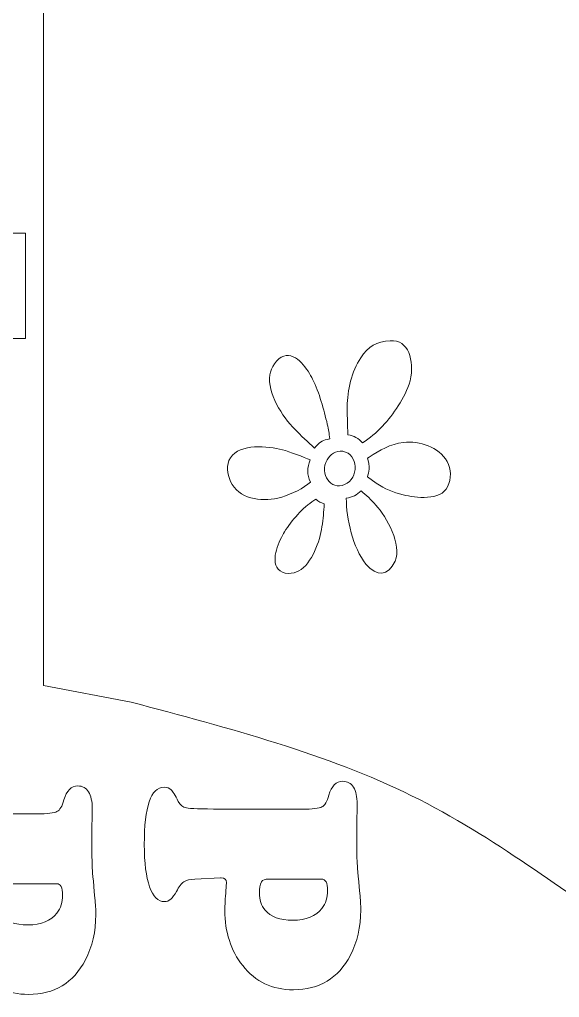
# Model space of a CAD drawing. Header units: centimetres. Extents: x -59 to 59, y -29 to 29.
# Drawn here: x 5.39 to 11.54, y -29.42 to -18.28 of the extents above; entities that cross this region are included whole.
import ezdxf

# ---------------------------------------------------------------- set-up
doc = ezdxf.new("R2010")
doc.units = ezdxf.units.CM
doc.header["$MEASUREMENT"] = 0
doc.layers.add('Camada 1', color=7, linetype='Continuous')

msp = doc.modelspace()

# ---------------------------------------------------------------- linework, layer by layer
at = {"layer": 'Camada 1', "color": 250, "lineweight": 9}
for points, knots in [([(26.47003, -27.1212), (27.42614, -26.64945), (28.54442, -26.35302), (29.66271, -26.05656), (29.66271, -26.05656), (29.66271, -26.05656), (30.6627, -25.86666), (30.6627, -25.86666), (30.6627, -25.86666), (30.6627, -25.86666), (30.6627, -7.06496), (30.6627, -7.06496), (30.6627, -7.06496), (30.6627, -7.06496), (5.66269, -7.06496), (5.66269, -7.06496), (5.66269, -7.06496), (5.66269, -7.06496), (5.66269, -25.86666), (5.66269, -25.86666), (5.66269, -25.86666), (5.66269, -25.86666), (6.66268, -26.05656), (6.66268, -26.05656), (6.66268, -26.05656), (7.78097, -26.35302), (8.89925, -26.64945), (9.85536, -27.1212), (9.85536, -27.1212), (10.81147, -27.59296), (11.6054, -28.24002), (12.31621, -28.67513), (12.31621, -28.67513), (13.02703, -29.11024), (13.65475, -29.3334), (14.31699, -29.37615), (14.31699, -29.37615), (14.9792, -29.41889), (15.67593, -29.28124), (16.32264, -29.03124), (16.32264, -29.03124), (16.96934, -28.78124), (17.56602, -28.41889), (18.16269, -28.05656), (18.16269, -28.05656), (18.75936, -28.41889), (19.35605, -28.78124), (20.00275, -29.03124), (20.00275, -29.03124), (20.64946, -29.28124), (21.34619, -29.41889), (22.0084, -29.37615), (22.0084, -29.37615), (22.67065, -29.3334), (23.29836, -29.11024), (24.00918, -28.67513), (24.00918, -28.67513), (24.71999, -28.24002), (25.51393, -27.59296), (26.47003, -27.1212)], [0, 0, 0, 0, 0.0625, 0.0625, 0.0625, 0.0625, 0.125, 0.125, 0.125, 0.125, 0.1875, 0.1875, 0.1875, 0.1875, 0.25, 0.25, 0.25, 0.25, 0.3125, 0.3125, 0.3125, 0.3125, 0.375, 0.375, 0.375, 0.375, 0.4375, 0.4375, 0.4375, 0.4375, 0.5, 0.5, 0.5, 0.5, 0.5625, 0.5625, 0.5625, 0.5625, 0.625, 0.625, 0.625, 0.625, 0.6875, 0.6875, 0.6875, 0.6875, 0.75, 0.75, 0.75, 0.75, 0.8125, 0.8125, 0.8125, 0.8125, 0.875, 0.875, 0.875, 0.875, 1, 1, 1, 1]), ([(4.55197, -26.42502), (4.55197, -26.42502), (5.21021, -26.42502), (5.21021, -26.42502), (5.21021, -26.42502), (5.21021, -26.42502), (5.21021, -21.91689), (5.21021, -21.91689), (5.21021, -21.91689), (5.21021, -21.91689), (5.46018, -21.91689), (5.46018, -21.91689), (5.46018, -21.91689), (5.46018, -21.91689), (5.46018, -20.71688), (5.46018, -20.71688), (5.46018, -20.71688), (5.46018, -20.71688), (5.21021, -20.71688), (5.21021, -20.71688), (5.21021, -20.71688), (5.21021, -20.71688), (5.21021, -18.65997), (5.21021, -18.65997)], [0, 0, 0, 0, 0.14285714, 0.14285714, 0.14285714, 0.14285714, 0.28571429, 0.28571429, 0.28571429, 0.28571429, 0.42857143, 0.42857143, 0.42857143, 0.42857143, 0.57142857, 0.57142857, 0.57142857, 0.57142857, 0.71428571, 0.71428571, 0.71428571, 0.71428571, 1, 1, 1, 1]), ([(4.66201, -27.32779), (4.66201, -27.32779), (5.58981, -27.32779), (5.58981, -27.32779), (5.58981, -27.32779), (5.70961, -27.32779), (5.78607, -27.31997), (5.81799, -27.3031), (5.81799, -27.3031), (5.8505, -27.28685), (5.87699, -27.2423), (5.89686, -27.16944), (5.89686, -27.16944), (5.92696, -27.06349), (5.97995, -27.0105), (6.0552, -27.0105), (6.0552, -27.0105), (6.10819, -27.0105), (6.14912, -27.03278), (6.17742, -27.07733), (6.17742, -27.07733), (6.20511, -27.12248), (6.21956, -27.18691), (6.21956, -27.2718), (6.21956, -27.2718), (6.21956, -27.3001), (6.21776, -27.36993), (6.21414, -27.48132), (6.21414, -27.48132), (6.21414, -27.48132), (6.21414, -27.58729), (6.21414, -27.58729), (6.21414, -27.58729), (6.21535, -27.78236), (6.21656, -27.89675), (6.21837, -27.93047), (6.21837, -27.93047), (6.22017, -27.96418), (6.2304, -28.08339), (6.24967, -28.28929), (6.24967, -28.28929), (6.2563, -28.35733), (6.25991, -28.41995), (6.25991, -28.47654), (6.25991, -28.47654), (6.25991, -28.66921), (6.22077, -28.8408), (6.1419, -28.99131), (6.1419, -28.99131), (6.00524, -29.25381), (5.78909, -29.38447), (5.49287, -29.38447), (5.49287, -29.38447), (5.25264, -29.38447), (5.06059, -29.29295), (4.91609, -29.10931), (4.91609, -29.10931), (4.78063, -28.93653), (4.71318, -28.72761), (4.71318, -28.48136), (4.71318, -28.48136), (4.71318, -28.41934), (4.71741, -28.34288), (4.72523, -28.25257), (4.72523, -28.25257), (4.72884, -28.2044), (4.73065, -28.17431), (4.73065, -28.16226), (4.73065, -28.16226), (4.73065, -28.12854), (4.71138, -28.11109), (4.67225, -28.11109), (4.67225, -28.11109), (4.67225, -28.11109), (4.66201, -28.11109), (4.66201, -28.11109), (4.66201, -28.11109), (4.66201, -28.11109), (4.37242, -28.12373), (4.37242, -28.12373), (4.37242, -28.12373), (4.31643, -28.12614), (4.27427, -28.13638), (4.24658, -28.15444), (4.24658, -28.15444), (4.21889, -28.1725), (4.19059, -28.20982), (4.16109, -28.26642), (4.16109, -28.26642), (4.12015, -28.34288), (4.07499, -28.38081), (4.02682, -28.38081), (4.02682, -28.38081), (3.95277, -28.38081), (3.89558, -28.32482), (3.85585, -28.21163), (3.85585, -28.21163), (3.81611, -28.09904), (3.79563, -27.93889), (3.79563, -27.73179), (3.79563, -27.73179), (3.79563, -27.29709), (3.8703, -27.07913), (4.02021, -27.07913), (4.02021, -27.07913), (4.05513, -27.07913), (4.08222, -27.08878), (4.10088, -27.10743), (4.10088, -27.10743), (4.11955, -27.12671), (4.14665, -27.17065), (4.18216, -27.23989), (4.18216, -27.23989), (4.20444, -27.28204), (4.23575, -27.30672), (4.27548, -27.31394), (4.27548, -27.31394), (4.31582, -27.32116), (4.44467, -27.32599), (4.66201, -27.32779)], [0, 0, 0, 0, 0.03225806, 0.03225806, 0.03225806, 0.03225806, 0.06451613, 0.06451613, 0.06451613, 0.06451613, 0.09677419, 0.09677419, 0.09677419, 0.09677419, 0.12903226, 0.12903226, 0.12903226, 0.12903226, 0.16129032, 0.16129032, 0.16129032, 0.16129032, 0.19354839, 0.19354839, 0.19354839, 0.19354839, 0.22580645, 0.22580645, 0.22580645, 0.22580645, 0.25806452, 0.25806452, 0.25806452, 0.25806452, 0.29032258, 0.29032258, 0.29032258, 0.29032258, 0.32258065, 0.32258065, 0.32258065, 0.32258065, 0.35483871, 0.35483871, 0.35483871, 0.35483871, 0.38709677, 0.38709677, 0.38709677, 0.38709677, 0.41935484, 0.41935484, 0.41935484, 0.41935484, 0.4516129, 0.4516129, 0.4516129, 0.4516129, 0.48387097, 0.48387097, 0.48387097, 0.48387097, 0.51612903, 0.51612903, 0.51612903, 0.51612903, 0.5483871, 0.5483871, 0.5483871, 0.5483871, 0.58064516, 0.58064516, 0.58064516, 0.58064516, 0.61290323, 0.61290323, 0.61290323, 0.61290323, 0.64516129, 0.64516129, 0.64516129, 0.64516129, 0.67741935, 0.67741935, 0.67741935, 0.67741935, 0.70967742, 0.70967742, 0.70967742, 0.70967742, 0.74193548, 0.74193548, 0.74193548, 0.74193548, 0.77419355, 0.77419355, 0.77419355, 0.77419355, 0.80645161, 0.80645161, 0.80645161, 0.80645161, 0.83870968, 0.83870968, 0.83870968, 0.83870968, 0.87096774, 0.87096774, 0.87096774, 0.87096774, 0.90322581, 0.90322581, 0.90322581, 0.90322581, 0.93548387, 0.93548387, 0.93548387, 0.93548387, 1, 1, 1, 1]), ([(7.67826, -27.27487), (7.67826, -27.27487), (8.60606, -27.27487), (8.60606, -27.27487), (8.60606, -27.27487), (8.72586, -27.27487), (8.80232, -27.26705), (8.83424, -27.25018), (8.83424, -27.25018), (8.86675, -27.23393), (8.89324, -27.18938), (8.91311, -27.11652), (8.91311, -27.11652), (8.94321, -27.01057), (8.9962, -26.95758), (9.07145, -26.95758), (9.07145, -26.95758), (9.12444, -26.95758), (9.16537, -26.97986), (9.19367, -27.02441), (9.19367, -27.02441), (9.22136, -27.06956), (9.23581, -27.13399), (9.23581, -27.21888), (9.23581, -27.21888), (9.23581, -27.24718), (9.23401, -27.31701), (9.23039, -27.4284), (9.23039, -27.4284), (9.23039, -27.4284), (9.23039, -27.53437), (9.23039, -27.53437), (9.23039, -27.53437), (9.2316, -27.72944), (9.23281, -27.84383), (9.23462, -27.87755), (9.23462, -27.87755), (9.23642, -27.91126), (9.24665, -28.03047), (9.26592, -28.23637), (9.26592, -28.23637), (9.27255, -28.30441), (9.27616, -28.36703), (9.27616, -28.42362), (9.27616, -28.42362), (9.27616, -28.61629), (9.23702, -28.78788), (9.15815, -28.93839), (9.15815, -28.93839), (9.02149, -29.20089), (8.80534, -29.33155), (8.50912, -29.33155), (8.50912, -29.33155), (8.26889, -29.33155), (8.07684, -29.24003), (7.93234, -29.05639), (7.93234, -29.05639), (7.79688, -28.88361), (7.72943, -28.67469), (7.72943, -28.42844), (7.72943, -28.42844), (7.72943, -28.36642), (7.73366, -28.28996), (7.74148, -28.19965), (7.74148, -28.19965), (7.74509, -28.15148), (7.7469, -28.12139), (7.7469, -28.10934), (7.7469, -28.10934), (7.7469, -28.07562), (7.72763, -28.05817), (7.6885, -28.05817), (7.6885, -28.05817), (7.6885, -28.05817), (7.67826, -28.05817), (7.67826, -28.05817), (7.67826, -28.05817), (7.67826, -28.05817), (7.38867, -28.07081), (7.38867, -28.07081), (7.38867, -28.07081), (7.33268, -28.07322), (7.29052, -28.08346), (7.26283, -28.10152), (7.26283, -28.10152), (7.23514, -28.11958), (7.20684, -28.1569), (7.17734, -28.2135), (7.17734, -28.2135), (7.1364, -28.28996), (7.09124, -28.32789), (7.04307, -28.32789), (7.04307, -28.32789), (6.96902, -28.32789), (6.91183, -28.2719), (6.8721, -28.15871), (6.8721, -28.15871), (6.83236, -28.04612), (6.81188, -27.88597), (6.81188, -27.67887), (6.81188, -27.67887), (6.81188, -27.24417), (6.88655, -27.02621), (7.03646, -27.02621), (7.03646, -27.02621), (7.07138, -27.02621), (7.09847, -27.03586), (7.11713, -27.05451), (7.11713, -27.05451), (7.1358, -27.07379), (7.1629, -27.11773), (7.19841, -27.18697), (7.19841, -27.18697), (7.22069, -27.22912), (7.252, -27.2538), (7.29173, -27.26102), (7.29173, -27.26102), (7.33207, -27.26824), (7.46092, -27.27307), (7.67826, -27.27487)], [0, 0, 0, 0, 0.03225806, 0.03225806, 0.03225806, 0.03225806, 0.06451613, 0.06451613, 0.06451613, 0.06451613, 0.09677419, 0.09677419, 0.09677419, 0.09677419, 0.12903226, 0.12903226, 0.12903226, 0.12903226, 0.16129032, 0.16129032, 0.16129032, 0.16129032, 0.19354839, 0.19354839, 0.19354839, 0.19354839, 0.22580645, 0.22580645, 0.22580645, 0.22580645, 0.25806452, 0.25806452, 0.25806452, 0.25806452, 0.29032258, 0.29032258, 0.29032258, 0.29032258, 0.32258065, 0.32258065, 0.32258065, 0.32258065, 0.35483871, 0.35483871, 0.35483871, 0.35483871, 0.38709677, 0.38709677, 0.38709677, 0.38709677, 0.41935484, 0.41935484, 0.41935484, 0.41935484, 0.4516129, 0.4516129, 0.4516129, 0.4516129, 0.48387097, 0.48387097, 0.48387097, 0.48387097, 0.51612903, 0.51612903, 0.51612903, 0.51612903, 0.5483871, 0.5483871, 0.5483871, 0.5483871, 0.58064516, 0.58064516, 0.58064516, 0.58064516, 0.61290323, 0.61290323, 0.61290323, 0.61290323, 0.64516129, 0.64516129, 0.64516129, 0.64516129, 0.67741935, 0.67741935, 0.67741935, 0.67741935, 0.70967742, 0.70967742, 0.70967742, 0.70967742, 0.74193548, 0.74193548, 0.74193548, 0.74193548, 0.77419355, 0.77419355, 0.77419355, 0.77419355, 0.80645161, 0.80645161, 0.80645161, 0.80645161, 0.83870968, 0.83870968, 0.83870968, 0.83870968, 0.87096774, 0.87096774, 0.87096774, 0.87096774, 0.90322581, 0.90322581, 0.90322581, 0.90322581, 0.93548387, 0.93548387, 0.93548387, 0.93548387, 1, 1, 1, 1]), ([(5.81378, -28.12373), (5.81378, -28.12373), (5.21412, -28.12373), (5.21412, -28.12373), (5.21412, -28.12373), (5.16835, -28.12373), (5.14066, -28.13336), (5.13103, -28.15383), (5.13103, -28.15383), (5.11477, -28.18755), (5.10634, -28.2303), (5.10634, -28.28207), (5.10634, -28.28207), (5.10634, -28.35974), (5.12801, -28.42537), (5.17196, -28.47835), (5.17196, -28.47835), (5.23398, -28.55481), (5.33874, -28.59274), (5.48564, -28.59274), (5.48564, -28.59274), (5.63857, -28.59274), (5.74935, -28.54819), (5.81739, -28.45848), (5.81739, -28.45848), (5.86074, -28.40249), (5.88241, -28.33385), (5.88241, -28.25438), (5.88241, -28.25438), (5.88241, -28.16708), (5.85953, -28.12373), (5.81378, -28.12373)], [0, 0, 0, 0, 0.11111111, 0.11111111, 0.11111111, 0.11111111, 0.22222222, 0.22222222, 0.22222222, 0.22222222, 0.33333333, 0.33333333, 0.33333333, 0.33333333, 0.44444444, 0.44444444, 0.44444444, 0.44444444, 0.55555556, 0.55555556, 0.55555556, 0.55555556, 0.66666667, 0.66666667, 0.66666667, 0.66666667, 0.77777778, 0.77777778, 0.77777778, 0.77777778, 1, 1, 1, 1]), ([(8.83003, -28.07081), (8.83003, -28.07081), (8.23037, -28.07081), (8.23037, -28.07081), (8.23037, -28.07081), (8.1846, -28.07081), (8.15691, -28.08044), (8.14728, -28.10091), (8.14728, -28.10091), (8.13102, -28.13463), (8.12259, -28.17738), (8.12259, -28.22915), (8.12259, -28.22915), (8.12259, -28.30682), (8.14426, -28.37245), (8.18821, -28.42543), (8.18821, -28.42543), (8.25023, -28.50189), (8.35499, -28.53982), (8.50189, -28.53982), (8.50189, -28.53982), (8.65482, -28.53982), (8.7656, -28.49527), (8.83364, -28.40556), (8.83364, -28.40556), (8.87699, -28.34957), (8.89866, -28.28093), (8.89866, -28.20146), (8.89866, -28.20146), (8.89866, -28.11416), (8.87578, -28.07081), (8.83003, -28.07081)], [0, 0, 0, 0, 0.11111111, 0.11111111, 0.11111111, 0.11111111, 0.22222222, 0.22222222, 0.22222222, 0.22222222, 0.33333333, 0.33333333, 0.33333333, 0.33333333, 0.44444444, 0.44444444, 0.44444444, 0.44444444, 0.55555556, 0.55555556, 0.55555556, 0.55555556, 0.66666667, 0.66666667, 0.66666667, 0.66666667, 0.77777778, 0.77777778, 0.77777778, 0.77777778, 1, 1, 1, 1])]:
    msp.add_open_spline(points, degree=3, knots=knots, dxfattribs=at)
at = {"layer": 'Camada 1', "color": 1, "lineweight": 9}
for points, knots in [([(9.84057, -22.39636), (9.88676, -22.16058), (9.82362, -21.92899), (9.61248, -21.94047), (9.61248, -21.94047), (9.45702, -21.94893), (9.36243, -22.00409), (9.27621, -22.1339), (9.27621, -22.1339), (9.17203, -22.29075), (9.12288, -22.50612), (9.12208, -22.69249), (9.12208, -22.69249), (9.12172, -22.77647), (9.12543, -22.87899), (9.12768, -22.9646), (9.12768, -22.9646), (9.12768, -22.9646), (9.12904, -23.01224), (9.12904, -23.01224), (9.12904, -23.01224), (9.19999, -23.02416), (9.24898, -23.05091), (9.29708, -23.10324), (9.29708, -23.10324), (9.46289, -22.99898), (9.59696, -22.84578), (9.70204, -22.68185), (9.70204, -22.68185), (9.76226, -22.58791), (9.80521, -22.50188), (9.84057, -22.39636)], [0, 0, 0, 0, 0.11111111, 0.11111111, 0.11111111, 0.11111111, 0.22222222, 0.22222222, 0.22222222, 0.22222222, 0.33333333, 0.33333333, 0.33333333, 0.33333333, 0.44444444, 0.44444444, 0.44444444, 0.44444444, 0.55555556, 0.55555556, 0.55555556, 0.55555556, 0.66666667, 0.66666667, 0.66666667, 0.66666667, 0.77777778, 0.77777778, 0.77777778, 0.77777778, 1, 1, 1, 1]), ([(8.74902, -23.16464), (8.67732, -23.09638), (8.59335, -23.01829), (8.52459, -22.94837), (8.52459, -22.94837), (8.38418, -22.80561), (8.21003, -22.53442), (8.24071, -22.32737), (8.24071, -22.32737), (8.25208, -22.25064), (8.31777, -22.14106), (8.40097, -22.11504), (8.40097, -22.11504), (8.54947, -22.06861), (8.67681, -22.27679), (8.72882, -22.38005), (8.72882, -22.38005), (8.80513, -22.53154), (8.85659, -22.72719), (8.89576, -22.89142), (8.89576, -22.89142), (8.91138, -22.95693), (8.91759, -22.99221), (8.92265, -23.05926), (8.92265, -23.05926), (8.84209, -23.07446), (8.82415, -23.08235), (8.76517, -23.1464), (8.76517, -23.1464), (8.76517, -23.1464), (8.74902, -23.16464), (8.74902, -23.16464)], [0, 0, 0, 0, 0.11111111, 0.11111111, 0.11111111, 0.11111111, 0.22222222, 0.22222222, 0.22222222, 0.22222222, 0.33333333, 0.33333333, 0.33333333, 0.33333333, 0.44444444, 0.44444444, 0.44444444, 0.44444444, 0.55555556, 0.55555556, 0.55555556, 0.55555556, 0.66666667, 0.66666667, 0.66666667, 0.66666667, 0.77777778, 0.77777778, 0.77777778, 0.77777778, 1, 1, 1, 1]), ([(8.70066, -23.29844), (8.62397, -23.26736), (8.46783, -23.20183), (8.38456, -23.18174), (8.38456, -23.18174), (8.21943, -23.14189), (7.9041, -23.10594), (7.79277, -23.27355), (7.79277, -23.27355), (7.73948, -23.35378), (7.7554, -23.45859), (7.7934, -23.54182), (7.7934, -23.54182), (7.88517, -23.74282), (8.13548, -23.77578), (8.33205, -23.73206), (8.33205, -23.73206), (8.44719, -23.70646), (8.58002, -23.64578), (8.6737, -23.57381), (8.6737, -23.57381), (8.6737, -23.57381), (8.70228, -23.55094), (8.70228, -23.55094), (8.70228, -23.55094), (8.66435, -23.46479), (8.6649, -23.38507), (8.70066, -23.29844)], [0, 0, 0, 0, 0.125, 0.125, 0.125, 0.125, 0.25, 0.25, 0.25, 0.25, 0.375, 0.375, 0.375, 0.375, 0.5, 0.5, 0.5, 0.5, 0.625, 0.625, 0.625, 0.625, 0.75, 0.75, 0.75, 0.75, 1, 1, 1, 1]), ([(9.35132, -23.27884), (9.36768, -23.30107), (9.3729, -23.37378), (9.37066, -23.40502), (9.37066, -23.40502), (9.36848, -23.4356), (9.36188, -23.46326), (9.35152, -23.49196), (9.35152, -23.49196), (9.35152, -23.49196), (9.45216, -23.561), (9.45216, -23.561), (9.45216, -23.561), (9.55666, -23.63001), (9.63874, -23.66562), (9.7603, -23.69587), (9.7603, -23.69587), (9.89875, -23.73032), (10.18859, -23.76675), (10.26581, -23.60248), (10.26581, -23.60248), (10.30827, -23.51214), (10.30752, -23.40312), (10.25852, -23.31578), (10.25852, -23.31578), (10.16553, -23.15004), (9.94618, -23.07847), (9.76242, -23.09941), (9.76242, -23.09941), (9.61163, -23.1166), (9.49601, -23.18608), (9.37032, -23.2673), (9.37032, -23.2673), (9.37032, -23.2673), (9.35132, -23.27884), (9.35132, -23.27884)], [0, 0, 0, 0, 0.1, 0.1, 0.1, 0.1, 0.2, 0.2, 0.2, 0.2, 0.3, 0.3, 0.3, 0.3, 0.4, 0.4, 0.4, 0.4, 0.5, 0.5, 0.5, 0.5, 0.6, 0.6, 0.6, 0.6, 0.7, 0.7, 0.7, 0.7, 0.8, 0.8, 0.8, 0.8, 1, 1, 1, 1]), ([(9.07069, -23.20006), (9.25478, -23.23156), (9.2583, -23.50746), (9.09248, -23.57914), (9.09248, -23.57914), (8.93596, -23.64679), (8.80175, -23.45755), (8.89253, -23.29694), (8.89253, -23.29694), (8.92894, -23.2325), (8.99464, -23.19145), (9.07069, -23.20006)], [0, 0, 0, 0, 0.25, 0.25, 0.25, 0.25, 0.5, 0.5, 0.5, 0.5, 1, 1, 1, 1]), ([(9.27919, -23.64901), (9.23136, -23.69855), (9.18033, -23.72508), (9.11181, -23.73347), (9.11181, -23.73347), (9.1113, -23.96399), (9.18691, -24.30162), (9.33595, -24.48373), (9.33595, -24.48373), (9.45584, -24.63023), (9.58861, -24.62284), (9.66712, -24.44935), (9.66712, -24.44935), (9.7514, -24.26312), (9.56665, -23.94844), (9.44973, -23.81284), (9.44973, -23.81284), (9.39945, -23.75452), (9.33775, -23.69854), (9.27919, -23.64901)], [0, 0, 0, 0, 0.16666667, 0.16666667, 0.16666667, 0.16666667, 0.33333333, 0.33333333, 0.33333333, 0.33333333, 0.5, 0.5, 0.5, 0.5, 0.66666667, 0.66666667, 0.66666667, 0.66666667, 1, 1, 1, 1]), ([(8.85949, -23.79707), (8.85571, -23.88711), (8.84804, -23.96911), (8.83509, -24.05894), (8.83509, -24.05894), (8.81207, -24.21866), (8.71962, -24.47919), (8.57278, -24.56186), (8.57278, -24.56186), (8.50915, -24.59768), (8.38882, -24.60729), (8.33495, -24.54134), (8.33495, -24.54134), (8.24463, -24.43077), (8.3499, -24.21381), (8.41002, -24.11578), (8.41002, -24.11578), (8.48701, -23.99025), (8.61723, -23.83827), (8.74343, -23.75969), (8.74343, -23.75969), (8.74343, -23.75969), (8.76633, -23.74605), (8.76633, -23.74605), (8.76633, -23.74605), (8.79653, -23.77278), (8.82093, -23.78589), (8.85949, -23.79707)], [0, 0, 0, 0, 0.125, 0.125, 0.125, 0.125, 0.25, 0.25, 0.25, 0.25, 0.375, 0.375, 0.375, 0.375, 0.5, 0.5, 0.5, 0.5, 0.625, 0.625, 0.625, 0.625, 0.75, 0.75, 0.75, 0.75, 1, 1, 1, 1])]:
    msp.add_open_spline(points, degree=3, knots=knots, dxfattribs=at)

doc.saveas('drawing.dxf')
